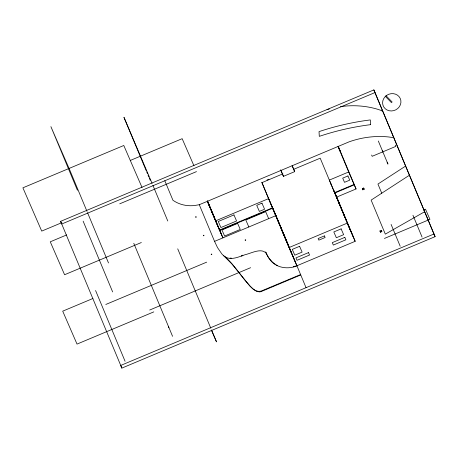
<?xml version="1.0" encoding="UTF-8"?>
<svg xmlns="http://www.w3.org/2000/svg" width="458" height="458" viewBox="0 0 458 458"><rect width="100%" height="100%" fill="white"/><g stroke="black" fill="none" stroke-linecap="round" stroke-linejoin="round"><path stroke-width="0.69" d="M405.622 166.065L377.942 184.059L381.754 193.202M409.435 175.208L371.129 200.106L385.315 234.124L424.658 211.722M68.437 168.716L22.9 187.82L41.718 231.101L61.887 222.64M69.095 168.435L123.786 145.489L142.032 187.459M130.358 160.42L182.164 138.682L193.957 165.802M121.851 368.1L60.616 221.34L373.865 89.9L435.1 236.66L121.851 368.1L120.7 365.45L433.949 234.009L435.1 236.66M375.022 92.55L61.773 223.991L60.616 221.34M119.727 203.821L196.482 171.613M66.685 234.92L50.271 241.807L64.589 274.737L141.345 242.528M164.788 180.698L172.947 200.272A31.734 29.232 -23.5 0 0 194.856 205.482L199.276 204.709L349.111 141.837A84.936 78.244 -23.5 0 1 388.773 136.976L393.794 137.698M267.003 180.028L268.966 179.204M282.889 173.84L261.942 182.633L273.037 209.203L272.687 208.396M293.366 169.449L320.205 158.182L349.231 227.781M280.611 169.821L283.45 176.353L294.689 171.636L292.215 165.71M354.263 184.849L334.947 192.955L336.733 197.066L356.055 188.959L348.67 171.985L329.354 180.091L353.61 237.725M207.852 202.052L219.697 230.448L272.779 208.172M199.276 204.709L214.562 241.366L276.002 215.586L306.053 287.67M334.775 192.555L354.091 184.454M92.911 298.496L62.706 311.165L77.024 344.095L153.785 311.887M362.822 189.835L364.19 189.257L363.663 187.992L362.295 188.57L362.822 189.835L362.312 188.656M105.787 304.484L206.673 262.153M149.72 310.02L250.606 267.69M423.57 210.022L425.516 209.209L429.93 219.353L384.422 238.452M266.63 254.001L267.22 255.278A30.715 28.293 -23.5 0 0 269.298 258.747C274.72 267.174 285.838 269.567 295.004 266.562L355.179 241.309L336.733 197.066M380.478 232.183L381.846 231.605L381.319 230.34L379.951 230.918L380.478 232.183L379.968 231.004M225.319 256.869C233.168 264.146 239.128 273.117 245.906 281.338C249.879 285.471 254.322 292.714 260.986 291.162L300.58 274.554L300.751 274.949L261.163 291.563L259.697 291.929L256.594 291.345L253.28 289.25L249.77 285.952L231.977 264.031L221.867 253.967L217.521 247.618L214.562 241.366M327.064 109.502L329.302 109.004M230.008 258.106L231.336 258.129M381.915 110.933L382.653 110.979L377.936 109.347A84.936 78.244 -23.5 0 0 340.471 106.651M276.42 264.953L277.674 265.611M275.235 264.249L272.607 262.268L269.127 258.346A30.715 28.293 -23.5 0 1 267.048 254.877M223.292 255.387C229.498 261.421 238.189 257.047 245.007 254.734C251.219 253.394 261.816 247.2 266.516 253.726M386.111 95.802L392.117 101.979L391.424 102.586L385.418 96.415M265.583 251.906L266.293 253.142M395.288 145.106L395.844 146.377L372.182 156.304L371.633 155.033M378.319 141.012L387.966 164.096L387.136 162.195M363.681 188.083L364.19 189.257M381.337 230.431L381.846 231.605M338.285 146.944L340.105 151.123L338.227 146.629M330.945 183.95L331.3 184.757M331.523 185.318L331.701 185.719M336.865 197.575L333.819 190.568L338.943 202.785M336.933 197.965L339.275 203.358M338.239 201.165L341.284 208.172M338.514 202.001L339.395 204.022M340.975 207.663L340.099 205.642L346.196 220.184L345.321 218.163M343.735 214.527L344.616 216.548M355.179 241.309L347.273 223.12L289.009 247.566L282.678 232.389M350.301 230.351L350.473 230.752L349.763 229.063M292.13 165.762L294.689 171.636M276.002 215.586L268.617 198.606L215.535 220.882L219.519 230.042L272.602 207.772L282.626 231.777M276.403 216.989L274.119 211.733L276.26 216.869M277.021 218.363L277.193 218.769M277.806 220.218L284.91 237.032L282.878 232.361M279.191 223.876L281.223 228.548M283.519 234.044L281.407 229.195L291.408 252.953M284.836 237.078L287.882 244.085M295.513 262.388L283.783 234.651M289.576 248.866L296.916 265.755L293.509 266.825L293.338 266.43M294.832 266.161L295.004 266.562M268.686 218.655L265.64 211.648L245.791 219.977L248.843 226.979M260.986 291.162L261.163 291.563M242.688 255.146L242.86 255.541L241.503 256.085L241.332 255.69M209.735 206.346L207.302 200.696M210.789 209.163L208.15 203.1L210.291 208.235M211.842 211.585L214.476 217.653M215.38 220.435L218.014 226.498M219.067 228.926L221.706 234.988M219.697 230.448L222.92 237.857L207.634 201.199M211.367 330.063L216.502 341.868L211.602 330.109M168.292 326.497L168.865 327.808M266.802 254.402L266.121 252.747M373.865 89.9L433.949 234.009M412.956 215.26L422.053 237.072M382.207 150.716L382.745 152.01M391.109 224.426L400.2 246.244M338.296 146.371L356.055 188.959M338.015 146.434L348.67 171.985M280.977 170.428L283.45 176.353M276.792 218.151L277.6 220.08M278.132 221.363L278.933 223.292M261.77 182.227L275.252 214.567M276.351 217.206L277.176 219.187M277.725 220.51L278.55 222.485M279.105 223.807L279.93 225.788M280.479 227.105L282.128 231.067M210.829 209.518L213.502 215.941M214.041 217.224L214.842 219.153M207.348 201.245L211.172 210.405M211.716 211.716L212.535 213.68M213.079 214.991L215.266 220.229M152.085 183.372L123.952 117.305L146.159 170.565M152.898 185.324L167.783 221.014M146.697 171.864L147.51 173.811M148.054 175.105L148.861 177.051M149.405 178.351L150.218 180.297M177.721 248.843L210.783 328.151M133.788 243.307L172.569 336.332M86.986 211.338L69.719 169.924L50.901 126.643L77.425 190.27M87.53 212.649L108.5 262.949M83.138 221.151L112.645 291.929M95.573 290.509L125.08 361.288M195.652 216.977C196.282 218.243 196.631 215.861 195.652 216.977M203.363 235.469C203.987 236.734 204.337 234.347 203.363 235.469M211.207 254.282C211.831 255.541 212.18 253.16 211.207 254.282M245.144 240.038C245.774 241.303 246.118 238.916 245.144 240.038M385.745 96.088L384.892 96.936A9.292 8.559 -23.5 0 0 389.168 110.739A9.292 8.559 -23.5 0 0 400.847 100.485A9.292 8.559 -23.5 0 0 386.701 95.35L385.745 96.088M233.941 214.911L218.271 221.489L220.905 227.552L236.574 220.974L233.941 214.911M261.953 203.157L256.726 205.35L259.365 211.413L264.587 209.22L261.953 203.157M347.931 175.958L342.704 178.151L344.519 182.33L349.746 180.137L347.931 175.958M237.633 223.401L221.964 229.973L224.597 236.036L240.267 229.464L237.633 223.401M299.584 246.318L292.267 249.387L294.786 255.18L302.103 252.112L299.584 246.318M324.419 235.893L318.15 238.526L318.854 240.141L325.117 237.513L324.419 235.893M341.13 228.88L333.819 231.948L336.338 237.742L343.649 234.679L341.13 228.88M308.497 252.616L295.96 257.871L297.013 260.299L309.551 255.037L308.497 252.616M344.822 237.37L332.285 242.631L333.338 245.059L345.876 239.797L344.822 237.37M370.596 124.662L370.322 119.927A246.541 227.111 -23.5 0 0 319.026 131.629L319.3 136.358A246.541 227.111 -23.5 0 1 370.596 124.662"/></g></svg>
